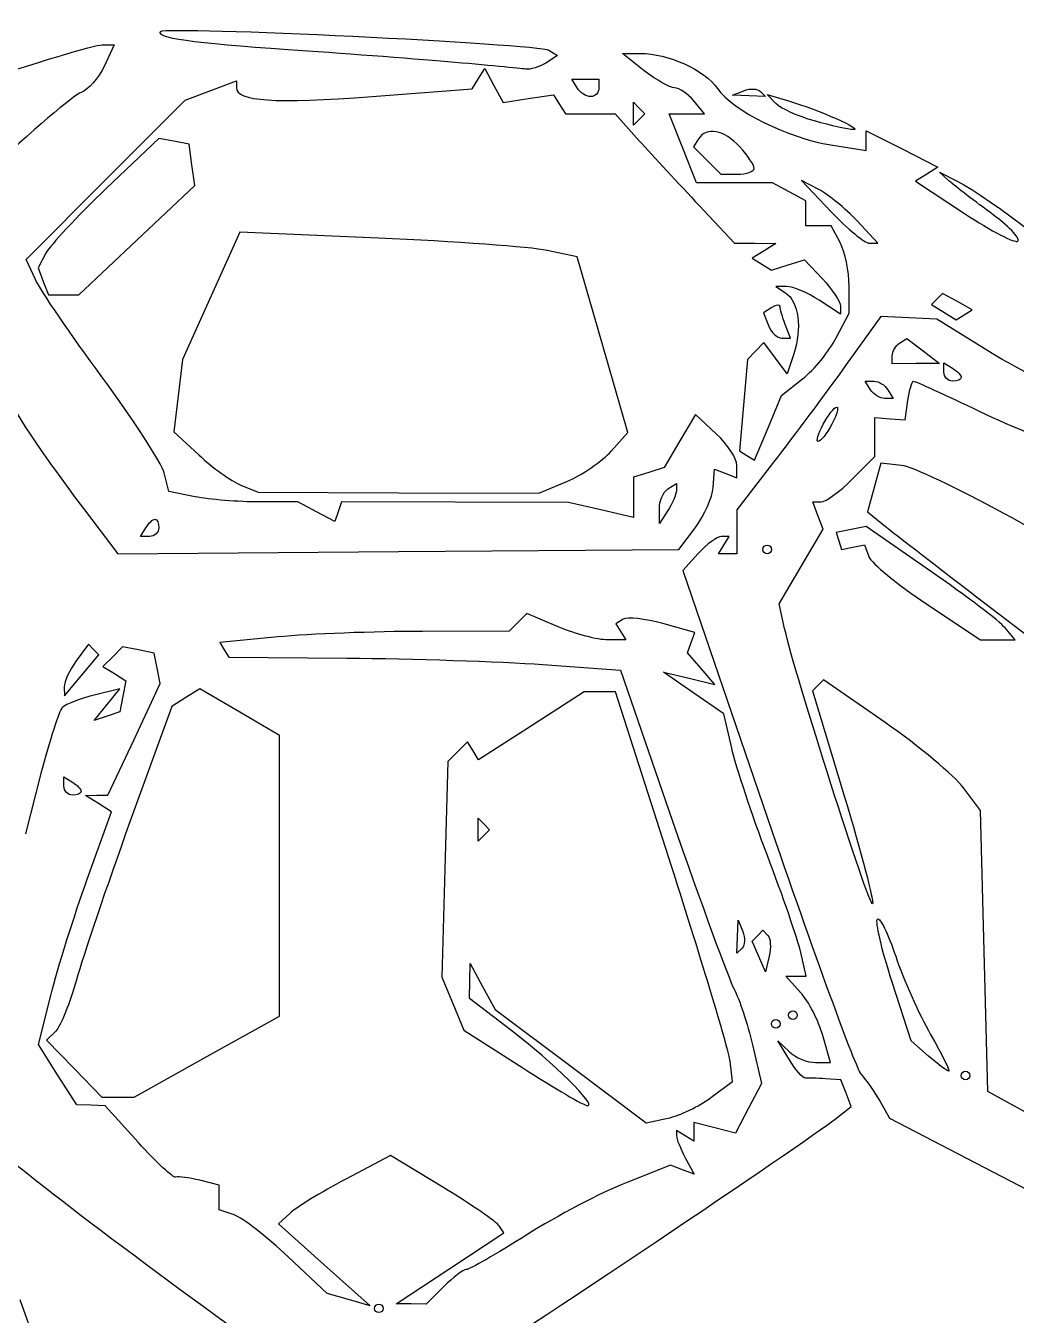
# Model space of a CAD drawing. Extents: x 150 to 6088, y 37 to 2750.
# Drawn here: x 5328.1 to 5461.9, y 2448.6 to 2622.8 of the extents above; entities that cross this region are included whole.
import ezdxf

# ---------------------------------------------------------------- set-up
doc = ezdxf.new("R2010")
doc.units = 0
doc.layers.add('00_Layout', color=7, linetype='CONTINUOUS')

msp = doc.modelspace()

# ---------------------------------------------------------------- linework, layer by layer
at = {"layer": '00_Layout', "color": 7}
for p, q in [((5338.398982, 2620.26615), (5340.01199, 2620.26615)), ((5340.01199, 2620.26615), (5338.664719, 2617.350546)), ((5398.740186, 2619.540091), (5399.922738, 2618.8092)), ((5411.647309, 2616.769528), (5408.683814, 2619.100614)), ((5408.683814, 2619.100614), (5411.096201, 2619.100614)), ((5385.104612, 2617.969275), (5385.104612, 2617.969312)), ((5399.922738, 2618.8092), (5398.341368, 2617.807195)), ((5388.385182, 2614.311112), (5389.242094, 2615.697627)), ((5389.242094, 2615.697627), (5390.099013, 2617.084136)), ((5390.099013, 2617.084136), (5391.327683, 2614.788337)), ((5402.587713, 2614.438449), (5401.867369, 2615.603992)), ((5401.867369, 2615.603992), (5403.684453, 2615.603992)), ((5403.684453, 2615.603992), (5405.501553, 2615.603992)), ((5405.501553, 2615.603992), (5405.501553, 2614.438449)), ((5349.600195, 2612.778336), (5353.074543, 2614.089758)), ((5353.074543, 2614.089758), (5356.548899, 2615.40118)), ((5356.548899, 2615.40118), (5356.548899, 2614.472825)), ((5374.892457, 2613.293527), (5388.385182, 2614.311112)), ((5391.327683, 2614.788337), (5392.55636, 2612.492532)), ((5402.587706, 2614.438449), (5402.587713, 2614.438449)), ((5423.567452, 2613.456923), (5425.097206, 2614.069115)), ((5427.331165, 2613.977118), (5428.035354, 2613.272929)), ((5338.875468, 2602.008829), (5349.600195, 2612.778336)), ((5392.55636, 2612.492532), (5395.977103, 2612.994551)), ((5395.977103, 2612.994551), (5399.397846, 2613.496646)), ((5399.397846, 2613.496646), (5400.187427, 2612.219068)), ((5400.187427, 2612.219068), (5400.977002, 2610.941498)), ((5410.163725, 2610.941827), (5410.163725, 2612.495882)), ((5410.163725, 2612.495882), (5410.940756, 2611.718859)), ((5419.773478, 2610.941827), (5418.322504, 2612.690138)), ((5425.80141, 2613.364926), (5423.567452, 2613.456923)), ((5428.035354, 2613.272929), (5425.80141, 2613.364926)), ((5429.395138, 2612.329614), (5428.229602, 2613.534911)), ((5428.229602, 2613.534911), (5431.143449, 2612.677049)), ((5400.977002, 2610.941498), (5404.331574, 2610.941498)), ((5404.331574, 2610.941498), (5407.686169, 2610.941498)), ((5407.686169, 2610.941498), (5410.964653, 2607.305273)), ((5410.163725, 2609.38778), (5410.163725, 2610.941827)), ((5410.940756, 2611.718859), (5411.717773, 2610.941827)), ((5411.717773, 2610.941827), (5410.940756, 2610.164804)), ((5416.844762, 2606.27967), (5415.013407, 2610.941827)), ((5415.013407, 2610.941827), (5417.393446, 2610.941827)), ((5417.393446, 2610.941827), (5419.773478, 2610.941827)), ((5410.940756, 2610.164804), (5410.163725, 2609.38778)), ((5434.640071, 2609.972649), (5434.640071, 2609.972649)), ((5441.633314, 2607.319932), (5441.633314, 2608.658123)), ((5441.633314, 2608.658123), (5446.471785, 2606.189722)), ((5346.064149, 2607.615138), (5338.958153, 2600.837168)), ((5348.101278, 2607.226881), (5346.064149, 2607.615138)), ((5350.138423, 2606.838623), (5348.101278, 2607.226881)), ((5350.534608, 2604.046841), (5350.138423, 2606.838623)), ((5418.963358, 2607.539177), (5418.301053, 2606.467598)), ((5441.633314, 2605.981741), (5441.633314, 2607.319932)), ((5418.67611, 2601.617505), (5416.844762, 2606.27967)), ((5418.301053, 2606.467598), (5420.143328, 2604.625323)), ((5436.864186, 2606.744352), (5441.633314, 2605.981741)), ((5446.471785, 2606.189722), (5451.31027, 2603.721321)), ((5350.930794, 2601.255051), (5350.534608, 2604.046841)), ((5420.143328, 2604.625323), (5421.985604, 2602.783048)), ((5426.481261, 2603.565427), (5426.481291, 2603.565427)), ((5451.31027, 2603.721321), (5449.804053, 2602.790438)), ((5328.150733, 2591.239322), (5338.875468, 2602.008829)), ((5423.820863, 2601.617505), (5418.67611, 2601.617505)), ((5421.985604, 2602.783048), (5424.233429, 2602.783048)), ((5428.965616, 2601.617505), (5423.820863, 2601.617505)), ((5431.220076, 2600.410959), (5428.965616, 2601.617505)), ((5435.222838, 2600.705186), (5432.89176, 2601.909898)), ((5432.89176, 2601.909898), (5436.908412, 2597.684316)), ((5449.804053, 2602.790438), (5448.297859, 2601.859562)), ((5448.297859, 2601.859562), (5454.890228, 2597.482461)), ((5452.705933, 2601.987258), (5451.540412, 2603.068388)), ((5451.540412, 2603.068388), (5453.897258, 2601.861319)), ((5343.086361, 2593.860266), (5350.930794, 2601.255051)), ((5433.474528, 2599.204414), (5431.220076, 2600.410959)), ((5419.043328, 2598.563718), (5423.843511, 2593.458396)), ((5433.474528, 2597.497105), (5433.474528, 2599.204414)), ((5433.474528, 2595.789662), (5433.474528, 2597.497105)), ((5443.205193, 2593.458725), (5440.379551, 2596.479603)), ((5357.009176, 2594.95572), (5353.12942, 2586.339827)), ((5375.719047, 2594.143034), (5357.009176, 2594.95572)), ((5435.181836, 2595.789662), (5433.474528, 2595.789662)), ((5436.8891, 2595.789662), (5435.181836, 2595.789662)), ((5438.09566, 2593.53521), (5436.8891, 2595.789662)), ((5335.241935, 2586.465467), (5343.086361, 2593.860266)), ((5423.843511, 2593.458396), (5426.619339, 2593.440446)), ((5426.619339, 2593.440446), (5429.395168, 2593.422495)), ((5429.395168, 2593.422495), (5427.813813, 2592.42049)), ((5442.065125, 2593.458725), (5443.205193, 2593.458725)), ((5329.384892, 2588.560853), (5328.150733, 2591.239322)), ((5330.800989, 2592.095074), (5329.749829, 2590.130959)), ((5402.587713, 2591.625755), (5398.508324, 2592.478052)), ((5406.009915, 2579.76143), (5402.587713, 2591.625755)), ((5427.813813, 2592.42049), (5426.232443, 2591.418492)), ((5426.232443, 2591.418492), (5427.532855, 2590.614797)), ((5431.062394, 2590.518581), (5433.291521, 2591.226061)), ((5433.291521, 2591.226061), (5435.714125, 2588.625708)), ((5329.749829, 2590.130959), (5330.45312, 2588.298213)), ((5427.532855, 2590.614797), (5428.83326, 2589.811101)), ((5428.83326, 2589.811101), (5431.062394, 2590.518581)), ((5330.45312, 2588.298213), (5331.156412, 2586.465467)), ((5430.893067, 2587.613179), (5429.395138, 2587.595228)), ((5439.302198, 2584.018502), (5439.302198, 2587.649626)), ((5331.156412, 2586.465467), (5333.199173, 2586.465467)), ((5333.199173, 2586.465467), (5335.241935, 2586.465467)), ((5353.12942, 2586.339827), (5349.249656, 2577.723934)), ((5429.395138, 2587.595228), (5430.731945, 2586.738922)), ((5451.195386, 2585.926177), (5450.442371, 2585.173199)), ((5451.948341, 2586.679162), (5451.195386, 2585.926177)), ((5453.933757, 2585.568069), (5451.948341, 2586.679162)), ((5428.86326, 2584.748599), (5427.74863, 2584.059743)), ((5438.136722, 2583.865727), (5435.263871, 2585.748084)), ((5438.136722, 2584.94554), (5438.136722, 2583.865727)), ((5450.442371, 2585.173199), (5452.101295, 2584.147933)), ((5452.101295, 2584.147933), (5453.76016, 2583.122674)), ((5455.919174, 2584.457006), (5453.933757, 2585.568069)), ((5454.839667, 2583.78984), (5455.919174, 2584.457006)), ((5427.74863, 2584.059743), (5428.405175, 2582.348762)), ((5431.392828, 2580.637774), (5430.685378, 2582.481417)), ((5437.577178, 2580.68268), (5439.302198, 2584.018502)), ((5443.608634, 2583.551785), (5438.832916, 2576.914906)), ((5447.37382, 2583.370034), (5443.608634, 2583.551785)), ((5451.138991, 2583.188284), (5447.37382, 2583.370034)), ((5457.925832, 2578.999231), (5451.138991, 2583.188284)), ((5453.76016, 2583.122674), (5454.839667, 2583.78984)), ((5430.227293, 2580.637774), (5431.392828, 2580.637774)), ((5409.432116, 2567.897106), (5406.009915, 2579.76143)), ((5427.80376, 2580.054909), (5426.69646, 2578.889373)), ((5429.369528, 2577.93478), (5427.80376, 2580.054909)), ((5446.123766, 2579.948887), (5447.117597, 2580.563099)), ((5447.117597, 2580.563099), (5449.329004, 2578.889193)), ((5349.249656, 2577.723934), (5348.676956, 2572.847192)), ((5425.589174, 2577.72383), (5425.037416, 2571.569861)), ((5426.69646, 2578.889373), (5425.589174, 2577.72383)), ((5430.935304, 2575.814644), (5429.369528, 2577.93478)), ((5431.845514, 2578.517548), (5430.935304, 2575.814644)), ((5445.129929, 2577.140493), (5445.129929, 2578.237914)), ((5448.335167, 2577.177891), (5445.129929, 2577.140493)), ((5451.540412, 2577.215288), (5448.335167, 2577.177891)), ((5449.329004, 2578.889193), (5451.540412, 2577.215288)), ((5452.123135, 2576.044412), (5452.123135, 2577.278736)), ((5452.123135, 2577.278736), (5453.288731, 2576.558391)), ((5452.123135, 2576.044412), (5452.123135, 2576.044412)), ((5430.178377, 2572.883856), (5433.015268, 2575.115354)), ((5442.216082, 2573.644545), (5441.495738, 2574.81008)), ((5441.495738, 2574.81008), (5442.661273, 2574.81008)), ((5348.676956, 2572.847192), (5348.104255, 2567.970449)), ((5428.354247, 2568.518086), (5430.178377, 2572.883856)), ((5442.216082, 2573.644545), (5442.216082, 2573.644545)), ((5445.267498, 2572.479002), (5444.101962, 2572.479002)), ((5444.547153, 2573.644545), (5445.267498, 2572.479002)), ((5446.877223, 2569.5652), (5447.250222, 2572.18767)), ((5418.561592, 2570.329568), (5416.441531, 2566.740598)), ((5421.35588, 2567.704466), (5418.561592, 2570.329568)), ((5425.037416, 2571.569861), (5424.485658, 2565.415892)), ((5426.53011, 2564.152316), (5428.354247, 2568.518086)), ((5435.805606, 2568.98238), (5435.805614, 2568.98238)), ((5442.798962, 2567.2635), (5442.798962, 2569.88891)), ((5442.798962, 2569.88891), (5444.838104, 2569.727055)), ((5444.838104, 2569.727055), (5446.877223, 2569.5652)), ((5348.104255, 2567.970449), (5351.452425, 2564.846984)), ((5407.175451, 2565.365032), (5409.432116, 2567.897106)), ((5416.441531, 2566.740598), (5414.321484, 2563.151635)), ((5442.798962, 2564.638083), (5442.798962, 2567.2635)), ((5424.485658, 2565.415892), (5425.50788, 2564.784104)), ((5429.103649, 2563.852346), (5424.1501, 2557.426664)), ((5424.150168, 2561.739689), (5424.150168, 2563.409526)), ((5425.50788, 2564.784104), (5426.53011, 2564.152316)), ((5439.726178, 2561.565299), (5442.798962, 2564.638083)), ((5443.610893, 2563.737439), (5442.701737, 2560.452695)), ((5446.410206, 2563.418068), (5443.610893, 2563.737439)), ((5347.413626, 2559.911311), (5346.778099, 2562.40699)), ((5412.242582, 2562.491799), (5410.163688, 2561.831963)), ((5410.163688, 2561.831963), (5410.163688, 2559.119403)), ((5414.321484, 2563.151635), (5412.242582, 2562.491799)), ((5420.947001, 2560.464423), (5421.130322, 2562.898553)), ((5421.130322, 2562.898553), (5422.640249, 2562.319121)), ((5422.640249, 2562.319121), (5424.150168, 2561.739689)), ((5350.961415, 2559.201737), (5347.413626, 2559.911311)), ((5357.131659, 2560.764662), (5359.462738, 2559.805821)), ((5359.462738, 2559.805821), (5378.440201, 2559.731775)), ((5378.440201, 2559.731775), (5397.417672, 2559.657728)), ((5397.417672, 2559.657728), (5401.168236, 2561.245179)), ((5401.168236, 2561.245179), (5401.168221, 2561.245508)), ((5414.825883, 2560.240825), (5415.991426, 2560.96117)), ((5415.991426, 2560.96117), (5415.973475, 2560.01823)), ((5442.701737, 2560.452695), (5441.792574, 2557.167951)), ((5364.860917, 2558.492163), (5359.685057, 2558.492163)), ((5367.351046, 2557.159484), (5364.860917, 2558.492163)), ((5370.729582, 2558.492163), (5370.285378, 2557.159484)), ((5386.075854, 2558.464489), (5370.729582, 2558.492163)), ((5401.422133, 2558.436815), (5386.075854, 2558.464489)), ((5405.792914, 2557.421825), (5401.422133, 2558.436815)), ((5410.163688, 2559.119403), (5410.163688, 2556.406836)), ((5435.095568, 2556.655819), (5434.390781, 2558.492514)), ((5434.390781, 2558.492514), (5435.522091, 2558.492514)), ((5335.887993, 2557.602633), (5340.539059, 2551.467819)), ((5369.841175, 2555.826805), (5367.351046, 2557.159484)), ((5370.285378, 2557.159484), (5369.841175, 2555.826805)), ((5410.163688, 2556.406836), (5405.792914, 2557.421825)), ((5413.695927, 2555.578668), (5413.677976, 2557.549574)), ((5413.677976, 2557.549574), (5413.678193, 2557.549574)), ((5414.825763, 2557.326979), (5413.695927, 2555.578668)), ((5424.1501, 2557.426664), (5424.1501, 2554.463042)), ((5435.800356, 2554.819123), (5435.095568, 2556.655819)), ((5441.792574, 2557.167951), (5443.752733, 2555.565736)), ((5343.59037, 2553.830357), (5344.3107, 2554.9959)), ((5416.323655, 2552.082031), (5418.543641, 2555.056162)), ((5432.840413, 2549.768364), (5435.800356, 2554.819123)), ((5439.575691, 2554.770597), (5437.553768, 2554.381217)), ((5441.597623, 2555.159976), (5439.575691, 2554.770597)), ((5450.305572, 2549.140174), (5441.597623, 2555.159976)), ((5344.824687, 2553.830357), (5343.59037, 2553.830357)), ((5423.122141, 2553.830506), (5422.068453, 2553.830506)), ((5422.401797, 2552.664963), (5423.122141, 2553.830506)), ((5424.1501, 2554.463042), (5424.1501, 2551.499427)), ((5437.553768, 2554.381217), (5437.921606, 2553.231643)), ((5437.921606, 2553.231643), (5438.289445, 2552.082061)), ((5340.539059, 2551.467819), (5378.431353, 2551.774925)), ((5378.431353, 2551.774925), (5416.323655, 2552.082031)), ((5418.927905, 2551.524543), (5416.841045, 2549.218588)), ((5421.681452, 2551.499427), (5422.401797, 2552.664963)), ((5422.915769, 2551.499427), (5421.681452, 2551.499427)), ((5424.1501, 2551.499427), (5422.915769, 2551.499427)), ((5427.646827, 2552.082046), (5427.646827, 2552.082046)), ((5438.289445, 2552.082061), (5439.828706, 2552.394103)), ((5439.828706, 2552.394103), (5441.367966, 2552.706145)), ((5441.367966, 2552.706145), (5441.984422, 2551.099704)), ((5429.880471, 2544.717605), (5432.840413, 2549.768364)), ((5416.841045, 2549.218588), (5428.239819, 2515.890598)), ((5430.597375, 2541.406578), (5429.880471, 2544.717605)), ((5449.825856, 2544.668592), (5457.050887, 2539.843929)), ((5456.532413, 2545.671764), (5467.352017, 2537.380023)), ((5395.76453, 2543.394006), (5394.57224, 2542.201717)), ((5400.012842, 2541.618949), (5395.76453, 2543.394006)), ((5408.797165, 2542.63349), (5407.794621, 2542.013893)), ((5393.37995, 2541.009427), (5381.666269, 2541.0012)), ((5394.57224, 2542.201717), (5393.37995, 2541.009427)), ((5407.794621, 2542.013893), (5408.465227, 2540.928896)), ((5408.465227, 2540.928896), (5409.135759, 2539.843892)), ((5418.466992, 2540.859958), (5414.133384, 2542.056526)), ((5417.964075, 2539.477758), (5418.466992, 2540.859958)), ((5461.732791, 2539.843929), (5460.373179, 2541.482128)), ((5336.54397, 2539.257406), (5334.890954, 2536.996777)), ((5337.251151, 2538.550226), (5336.54397, 2539.257406)), ((5341.149216, 2538.897077), (5339.825842, 2537.573695)), ((5343.299338, 2538.483015), (5341.149216, 2538.897077)), ((5362.118648, 2540.253009), (5354.284686, 2539.513069)), ((5354.284686, 2539.513069), (5354.902787, 2538.512948)), ((5409.135759, 2539.843892), (5406.698464, 2539.843892)), ((5417.461157, 2538.095558), (5417.964075, 2539.477758)), ((5457.050887, 2539.843929), (5459.391876, 2539.843929)), ((5459.391876, 2539.843929), (5461.732791, 2539.843929)), ((5335.637051, 2535.055414), (5337.958503, 2537.842993)), ((5337.251323, 2538.550173), (5337.251151, 2538.550226)), ((5337.958503, 2537.842993), (5337.251323, 2538.550173)), ((5339.825842, 2537.573695), (5338.502461, 2536.250321)), ((5345.449444, 2538.068954), (5343.299338, 2538.483015)), ((5345.846752, 2536.005706), (5345.449444, 2538.068954)), ((5354.902787, 2538.512948), (5355.520887, 2537.512828)), ((5355.520887, 2537.512828), (5371.478289, 2537.389417)), ((5419.317105, 2535.968466), (5417.461157, 2538.095558)), ((5338.502461, 2536.250321), (5340.064324, 2535.285033)), ((5346.244134, 2533.942459), (5345.846752, 2536.005706)), ((5397.925533, 2536.515265), (5408.415399, 2535.764524)), ((5408.415399, 2535.764524), (5415.468658, 2515.367568)), ((5418.322512, 2532.669152), (5414.243122, 2535.479939)), ((5414.243122, 2535.479939), (5417.708099, 2534.660657)), ((5421.173067, 2533.841374), (5419.317105, 2535.968466)), ((5333.315613, 2532.267835), (5335.637051, 2535.055414)), ((5340.064324, 2535.285033), (5341.626195, 2534.319751)), ((5341.626195, 2534.319751), (5341.220136, 2532.224918)), ((5342.716181, 2526.403381), (5346.244134, 2533.942459)), ((5417.708099, 2534.660657), (5421.173067, 2533.841374)), ((5435.115598, 2533.714605), (5434.372067, 2532.971074)), ((5435.859129, 2534.458211), (5435.115598, 2533.714605)), ((5444.178208, 2528.672141), (5435.859129, 2534.458211)), ((5333.27672, 2533.501987), (5333.315613, 2532.267835)), ((5340.814078, 2533.237484), (5337.317456, 2532.378905)), ((5339.065767, 2531.106301), (5340.814078, 2533.237484)), ((5341.220136, 2532.224918), (5340.814078, 2530.130085)), ((5349.703471, 2532.054148), (5347.807322, 2530.867916)), ((5351.599613, 2533.240386), (5349.703471, 2532.054148)), ((5356.988091, 2530.082523), (5351.599613, 2533.240386)), ((5403.53188, 2532.850633), (5396.395876, 2528.238401)), ((5405.638628, 2532.850633), (5403.53188, 2532.850633)), ((5407.745369, 2532.850633), (5405.638628, 2532.850633)), ((5415.328044, 2509.248439), (5407.745369, 2532.850633)), ((5422.401902, 2529.858372), (5418.322512, 2532.669152)), ((5434.372067, 2532.971074), (5438.646678, 2518.791296)), ((5337.317456, 2528.97511), (5339.065767, 2531.106301)), ((5340.814078, 2530.130085), (5339.065767, 2529.552598)), ((5347.807322, 2530.867916), (5342.164505, 2515.250321)), ((5339.065767, 2529.552598), (5337.317456, 2528.97511)), ((5362.376577, 2526.924667), (5356.988091, 2530.082523)), ((5423.44829, 2525.235414), (5422.401902, 2529.858372)), ((5362.376577, 2507.962208), (5362.376577, 2526.924667)), ((5396.395876, 2528.238401), (5389.25985, 2523.626176)), ((5339.18822, 2518.864302), (5342.716181, 2526.403381)), ((5387.755354, 2526.060501), (5386.429983, 2524.735773)), ((5388.507598, 2524.843342), (5387.755354, 2526.060501)), ((5385.104612, 2523.411045), (5384.692046, 2508.85063)), ((5386.429983, 2524.735773), (5385.104612, 2523.411045)), ((5389.25985, 2523.626176), (5388.507598, 2524.843342)), ((5330.139627, 2521.778186), (5328.030224, 2513.619407)), ((5333.238066, 2520.098477), (5333.238066, 2521.332801)), ((5333.238066, 2521.332801), (5334.403609, 2520.612456)), ((5333.238066, 2520.098469), (5333.238066, 2520.098477)), ((5457.043632, 2516.795041), (5454.769809, 2519.840571)), ((5336.151898, 2518.828401), (5337.670059, 2518.846352)), ((5337.900209, 2517.716688), (5336.151898, 2518.828401)), ((5337.670059, 2518.846352), (5339.18822, 2518.864302)), ((5336.398906, 2507.536067), (5339.64852, 2516.604966)), ((5339.64852, 2516.604966), (5337.900209, 2517.716688)), ((5457.542511, 2497.799949), (5457.043632, 2516.795041)), ((5389.183971, 2514.201988), (5389.183971, 2515.756035)), ((5389.183971, 2515.756035), (5389.961003, 2514.979019)), ((5389.961003, 2514.979019), (5390.738019, 2514.201988)), ((5389.183971, 2512.64794), (5389.183971, 2514.201988)), ((5389.961003, 2513.424957), (5389.183971, 2512.64794)), ((5390.738019, 2514.201988), (5389.961003, 2513.424957)), ((5362.376577, 2488.999755), (5362.376577, 2507.962208)), ((5384.692046, 2508.85063), (5384.27948, 2494.290216)), ((5424.242225, 2499.72989), (5424.334222, 2501.963849)), ((5424.334222, 2501.963849), (5424.946414, 2500.434072)), ((5426.92008, 2499.87731), (5427.646857, 2500.604087)), ((5427.646857, 2500.604087), (5428.332646, 2499.918297)), ((5424.150227, 2497.495932), (5424.242225, 2499.729875)), ((5424.242225, 2499.729875), (5424.242225, 2499.72989)), ((5426.193303, 2499.150533), (5426.92008, 2499.87731)), ((5427.100447, 2497.060569), (5426.193303, 2499.150533)), ((5424.854416, 2498.200121), (5424.150227, 2497.495932)), ((5428.00759, 2494.97065), (5427.100447, 2497.060569)), ((5428.51305, 2497.101571), (5428.00759, 2494.97065)), ((5433.518955, 2494.3878), (5432.782231, 2497.59303)), ((5458.042137, 2478.804856), (5457.542511, 2497.799949)), ((5388.064861, 2493.753155), (5388.111233, 2496.136111)), ((5388.111233, 2496.136111), (5389.805602, 2493.015787)), ((5384.27948, 2494.290216), (5385.763041, 2490.70859)), ((5388.018488, 2491.370183), (5388.064861, 2493.753155)), ((5432.746434, 2492.217349), (5430.78217, 2494.3878)), ((5430.78217, 2494.3878), (5432.150562, 2494.3878)), ((5432.150562, 2494.3878), (5433.518955, 2494.3878)), ((5447.691823, 2485.646253), (5445.125523, 2493.588106)), ((5329.78935, 2485.152886), (5331.469329, 2491.810027)), ((5389.805602, 2493.015787), (5391.499979, 2489.89547)), ((5385.763041, 2490.70859), (5387.246595, 2487.126957)), ((5393.554805, 2487.146882), (5388.018488, 2491.370183)), ((5352.562538, 2483.535002), (5362.376577, 2488.999755)), ((5391.499979, 2489.89547), (5401.705731, 2482.229062)), ((5431.143449, 2489.142904), (5431.143449, 2489.142904)), ((5332.130923, 2486.98674), (5330.904235, 2485.760052)), ((5387.246595, 2487.126957), (5395.220483, 2482.015824)), ((5428.81237, 2487.977361), (5428.81237, 2487.977361)), ((5332.387856, 2481.078104), (5329.78935, 2485.152886)), ((5330.904235, 2485.760052), (5334.630879, 2481.91515)), ((5426.247574, 2485.110201), (5427.453588, 2479.91194)), ((5431.238445, 2483.101172), (5429.703762, 2485.646282)), ((5429.703762, 2485.646282), (5431.239492, 2484.189355)), ((5436.808442, 2482.732428), (5435.759563, 2486.389649)), ((5450.036627, 2483.606558), (5447.691823, 2485.646253)), ((5342.748492, 2478.070241), (5352.562538, 2483.535002)), ((5450.036627, 2483.606558), (5450.036627, 2483.606558)), ((5334.630879, 2481.91515), (5338.357502, 2478.070241)), ((5401.705731, 2482.229062), (5411.911468, 2474.562662)), ((5423.567407, 2480.154281), (5423.23906, 2482.900259)), ((5434.791828, 2482.732428), (5436.808442, 2482.732428)), ((5334.986355, 2477.003314), (5332.387856, 2481.078104)), ((5420.653553, 2477.999313), (5423.567407, 2480.154281)), ((5427.453588, 2479.91194), (5425.717566, 2476.554847)), ((5438.209864, 2480.40132), (5436.133587, 2480.539315)), ((5438.902235, 2478.597018), (5438.209864, 2480.40132)), ((5454.454251, 2480.984088), (5454.454251, 2480.984088)), ((5338.357502, 2478.070241), (5340.553001, 2478.070241)), ((5340.553001, 2478.070241), (5342.748492, 2478.070241)), ((5420.653022, 2477.999298), (5420.653553, 2477.999313)), ((5439.594607, 2476.792701), (5438.902235, 2478.597018)), ((5469.359872, 2472.576235), (5458.042137, 2478.804856)), ((5336.890425, 2476.95395), (5334.986355, 2477.003314)), ((5338.794503, 2476.904586), (5336.890425, 2476.95395)), ((5343.269719, 2471.951037), (5338.794503, 2476.904586)), ((5425.717566, 2476.554847), (5423.981536, 2473.197739)), ((5437.408726, 2475.082355), (5439.594607, 2476.792701)), ((5443.490967, 2477.466276), (5444.765942, 2475.212311)), ((5411.911468, 2474.562662), (5414.825322, 2475.2035)), ((5421.152013, 2473.907912), (5418.322489, 2474.618084)), ((5418.322489, 2474.618084), (5418.322489, 2473.361561)), ((5444.765942, 2475.212311), (5467.384553, 2463.435144)), ((5417.156954, 2472.825368), (5415.991411, 2473.545713)), ((5415.991411, 2473.545713), (5415.991411, 2472.817515)), ((5418.322489, 2472.105023), (5417.156954, 2472.825368)), ((5418.322489, 2473.361561), (5418.322489, 2472.105023)), ((5423.981536, 2473.197739), (5421.152013, 2473.907912)), ((5377.353454, 2470.18654), (5371.321924, 2466.978378)), ((5384.407625, 2465.901361), (5377.353454, 2470.18654)), ((5417.183925, 2469.861103), (5418.376431, 2467.632881)), ((5415.190206, 2468.855619), (5409.175976, 2466.485027)), ((5416.783311, 2468.24425), (5415.190206, 2468.855619)), ((5418.376431, 2467.632881), (5416.783311, 2468.24425)), ((5354.217768, 2466.162035), (5351.595305, 2466.820225)), ((5354.217768, 2464.503507), (5354.217768, 2466.162035)), ((5354.217768, 2462.844972), (5354.217768, 2464.503507)), ((5356.257462, 2462.134799), (5354.217768, 2462.844972)), ((5363.748463, 2462.343386), (5362.206532, 2460.916556)), ((5362.206532, 2460.916556), (5368.41062, 2455.394809)), ((5392.645933, 2459.700205), (5392.053861, 2460.658186)), ((5385.378651, 2454.909252), (5392.645933, 2459.700205)), ((5368.787023, 2451.510446), (5363.54209, 2456.467532)), ((5368.41062, 2455.394809), (5374.614723, 2449.873062)), ((5378.111353, 2450.118313), (5385.378651, 2454.909252)), ((5384.521821, 2452.428449), (5382.190743, 2450.097371)), ((5335.596452, 2427.5144), (5327.348271, 2450.679862)), ((5371.700877, 2450.691762), (5368.787023, 2451.510446)), ((5374.614723, 2449.873062), (5371.700877, 2450.691762)), ((5380.151048, 2450.107842), (5378.111353, 2450.118313)), ((5382.190743, 2450.097371), (5380.151048, 2450.107842)), ((5375.197514, 2449.514506), (5375.197514, 2449.514506))]:
    msp.add_line(p, q, dxfattribs=at)
for points in [[(5346.311509, 2622.072718), (5347.075885, 2622.837094), (5397.333716, 2620.409336), (5398.740186, 2619.540091)], [(5363.542112, 2619.594265), (5350.611587, 2620.460211), (5345.442518, 2621.203727), (5346.311509, 2622.072718)], [(5320.390727, 2614.890379), (5329.408116, 2617.847053), (5337.511824, 2620.26615), (5338.398982, 2620.26615)], [(5385.104612, 2617.969312), (5379.976231, 2618.412244), (5370.273112, 2619.143494), (5363.542112, 2619.594265)], [(5411.096201, 2619.100614), (5414.876152, 2619.100614), (5419.774196, 2616.879678), (5421.533419, 2614.368038)], [(5338.664719, 2617.350546), (5337.923732, 2615.746962), (5336.530716, 2614.166669), (5335.569145, 2613.838778)], [(5395.59447, 2616.984554), (5394.953407, 2617.083208), (5390.232985, 2617.52629), (5385.104612, 2617.969275)], [(5398.341368, 2617.807195), (5397.471621, 2617.25611), (5396.235517, 2616.885908), (5395.59447, 2616.984554)], [(5415.741164, 2614.438449), (5415.119473, 2614.438449), (5413.27722, 2615.48744), (5411.647309, 2616.769528)], [(5335.569145, 2613.838778), (5334.607574, 2613.510879), (5328.84638, 2608.593015), (5322.766503, 2602.910161)], [(5356.548899, 2614.472825), (5356.548899, 2612.623639), (5361.65618, 2612.295291), (5374.892457, 2613.293527)], [(5404.404805, 2613.272914), (5403.801589, 2613.272914), (5402.983899, 2613.797372), (5402.587706, 2614.438449)], [(5405.501553, 2614.438449), (5405.501553, 2613.797387), (5405.008059, 2613.272914), (5404.404805, 2613.272914)], [(5418.322504, 2612.690138), (5417.524471, 2613.65171), (5416.362869, 2614.438449), (5415.741164, 2614.438449)], [(5421.533419, 2614.368038), (5423.670953, 2611.316278), (5430.969223, 2607.686993), (5436.864186, 2606.744352)], [(5425.097206, 2614.069115), (5425.938576, 2614.405839), (5426.943857, 2614.364403), (5427.331165, 2613.977118)], [(5434.640071, 2609.972649), (5432.396404, 2610.606083), (5430.036185, 2611.666697), (5429.395138, 2612.329614)], [(5431.143449, 2612.677049), (5435.244611, 2611.469629), (5441.283322, 2608.798901), (5439.885003, 2608.810943)], [(5424.552329, 2606.479281), (5422.464863, 2608.785917), (5420.020381, 2609.249485), (5418.963358, 2607.539177)], [(5439.885003, 2608.810943), (5439.243941, 2608.816426), (5436.883737, 2609.339216), (5434.640071, 2609.972649)], [(5410.964653, 2607.305273), (5412.767826, 2605.305346), (5416.403228, 2601.371648), (5419.043328, 2598.563718)], [(5426.481291, 2603.565427), (5426.481291, 2603.995719), (5425.613265, 2605.306969), (5424.552329, 2606.479281)], [(5424.233429, 2602.783048), (5425.469735, 2602.783048), (5426.481261, 2603.135105), (5426.481261, 2603.565427)], [(5458.318802, 2597.647494), (5455.872801, 2599.439747), (5453.346995, 2601.392643), (5452.705933, 2601.987258)], [(5453.897258, 2601.861319), (5458.352459, 2599.579598), (5470.77184, 2589.965933), (5470.77184, 2588.798976)], [(5338.958153, 2600.837168), (5335.049855, 2597.109282), (5331.379134, 2593.175345), (5330.800989, 2592.095074)], [(5440.379551, 2596.479603), (5438.825459, 2598.141077), (5436.504934, 2600.04259), (5435.222838, 2600.705186)], [(5436.908412, 2597.684316), (5439.117561, 2595.360238), (5441.438086, 2593.458725), (5442.065125, 2593.458725)], [(5454.890228, 2597.482461), (5458.516034, 2595.075054), (5461.771385, 2593.394148), (5462.124414, 2593.74711)], [(5462.124414, 2593.74711), (5462.477443, 2594.100065), (5460.764802, 2595.855242), (5458.318802, 2597.647494)], [(5398.508324, 2592.478052), (5396.264657, 2592.946788), (5386.009489, 2593.696055), (5375.719047, 2594.143034)], [(5439.302198, 2587.649626), (5439.302198, 2589.646748), (5438.759266, 2592.295254), (5438.09566, 2593.53521)], [(5338.3808, 2575.392534), (5334.111829, 2581.161955), (5330.063666, 2587.087704), (5329.384892, 2588.560853)], [(5435.263871, 2585.748084), (5433.68378, 2586.783964), (5431.716927, 2587.622992), (5430.893067, 2587.613179)], [(5435.714125, 2588.625708), (5437.046557, 2587.195512), (5438.136722, 2585.53943), (5438.136722, 2584.94554)], [(5430.731945, 2586.738922), (5432.482081, 2585.617845), (5432.98535, 2581.902322), (5431.845514, 2578.517548)], [(5429.977898, 2584.881285), (5429.977898, 2585.187194), (5429.476327, 2585.127508), (5428.86326, 2584.748599)], [(5430.685378, 2582.481417), (5430.296298, 2583.49542), (5429.977898, 2584.575361), (5429.977898, 2584.881285)], [(5428.405175, 2582.348762), (5428.766282, 2581.407722), (5429.586245, 2580.637774), (5430.227293, 2580.637774)], [(5433.015268, 2575.115354), (5434.575553, 2576.342677), (5436.628419, 2578.847974), (5437.577178, 2580.68268)], [(5445.129929, 2578.237914), (5445.129929, 2578.84113), (5445.577124, 2579.611071), (5446.123766, 2579.948887)], [(5466.118583, 2574.810178), (5465.345284, 2574.810178), (5461.65852, 2576.69525), (5457.925832, 2578.999231)], [(5438.832916, 2576.914906), (5436.206265, 2573.264619), (5431.828101, 2567.38647), (5429.103649, 2563.852346)], [(5453.288731, 2574.81008), (5452.647743, 2574.81008), (5452.123135, 2575.365503), (5452.123135, 2576.044412)], [(5453.288731, 2576.558391), (5453.929718, 2576.162206), (5454.454251, 2575.60676), (5454.454251, 2575.324067)], [(5325.079287, 2574.272444), (5325.079287, 2572.808187), (5329.329066, 2566.253933), (5335.887993, 2557.602633)], [(5346.778099, 2562.40699), (5346.428585, 2563.779609), (5342.649763, 2569.623106), (5338.3808, 2575.392534)], [(5442.661273, 2574.81008), (5443.302336, 2574.81008), (5444.150968, 2574.285622), (5444.547153, 2573.644545)], [(5447.250222, 2572.18767), (5447.455383, 2573.630027), (5447.806243, 2574.810133), (5448.029953, 2574.810133)], [(5448.029953, 2574.810133), (5448.253663, 2574.810133), (5452.267189, 2572.97441), (5456.948943, 2570.730743)], [(5454.454251, 2575.324067), (5454.454251, 2575.041345), (5453.929943, 2574.81008), (5453.288731, 2574.81008)], [(5444.101962, 2572.479002), (5443.4609, 2572.479002), (5442.612275, 2573.00346), (5442.216082, 2573.644545)], [(5435.805614, 2568.98238), (5436.491777, 2570.264475), (5437.315413, 2571.313459), (5437.635937, 2571.313459)], [(5437.635937, 2571.313459), (5437.956431, 2571.313459), (5437.657627, 2570.264475), (5436.971164, 2568.98238)], [(5456.948943, 2570.730743), (5461.630696, 2568.487076), (5466.3126, 2566.651353), (5467.353139, 2566.651353)], [(5435.140834, 2566.651301), (5434.82034, 2566.651301), (5435.119144, 2567.700285), (5435.805606, 2568.98238)], [(5436.971164, 2568.98238), (5436.285001, 2567.700285), (5435.461358, 2566.651301), (5435.140834, 2566.651301)], [(5424.150168, 2563.409526), (5424.150168, 2564.327941), (5422.89274, 2566.260665), (5421.35588, 2567.704466)], [(5401.168221, 2561.245508), (5403.231035, 2562.118605), (5405.93429, 2563.972391), (5407.175451, 2565.365032)], [(5351.452425, 2564.846984), (5353.293907, 2563.129077), (5355.849564, 2561.29203), (5357.131659, 2560.764662)], [(5476.308344, 2547.245505), (5470.212004, 2551.845247), (5449.460859, 2563.070034), (5446.410206, 2563.418068)], [(5435.522091, 2558.492514), (5436.144305, 2558.492514), (5438.036146, 2559.875268), (5439.726178, 2561.565299)], [(5413.678193, 2557.549574), (5413.66847, 2558.633576), (5414.18485, 2559.844639), (5414.825883, 2560.240825)], [(5415.973475, 2560.01823), (5415.963752, 2559.499605), (5415.447222, 2558.28855), (5414.825763, 2557.326979)], [(5418.543641, 2555.056162), (5419.764645, 2556.691937), (5420.846156, 2559.125648), (5420.947001, 2560.464423)], [(5359.685057, 2558.492163), (5356.838323, 2558.492163), (5352.912696, 2558.81146), (5350.961415, 2559.201737)], [(5344.3107, 2554.9959), (5344.706885, 2555.636962), (5345.262338, 2556.161435), (5345.545031, 2556.161435)], [(5346.059018, 2554.9959), (5346.059018, 2554.354837), (5345.503595, 2553.830357), (5344.824687, 2553.830357)], [(5345.545031, 2556.161435), (5345.827754, 2556.161435), (5346.059018, 2555.636977), (5346.059018, 2554.9959)], [(5443.752733, 2555.565736), (5444.830819, 2554.684516), (5450.58169, 2550.232231), (5456.532413, 2545.671764)], [(5422.068453, 2553.830506), (5421.488947, 2553.830506), (5420.075684, 2552.792824), (5418.927905, 2551.524543)], [(5427.646827, 2552.082046), (5427.646827, 2552.40254), (5427.909056, 2552.664843), (5428.229625, 2552.664843)], [(5428.229625, 2551.499248), (5427.909131, 2551.499248), (5427.646827, 2551.761477), (5427.646827, 2552.082046)], [(5428.229625, 2552.664843), (5428.550119, 2552.664843), (5428.812422, 2552.402614), (5428.812422, 2552.082046)], [(5428.812422, 2552.082046), (5428.812422, 2551.761552), (5428.550193, 2551.499248), (5428.229625, 2551.499248)], [(5441.984422, 2551.099704), (5442.323464, 2550.216165), (5445.852113, 2547.322162), (5449.825856, 2544.668592)], [(5460.373179, 2541.482128), (5459.625235, 2542.38316), (5455.09494, 2545.829289), (5450.305572, 2549.140174)], [(5414.133384, 2542.056526), (5411.749837, 2542.714642), (5409.348571, 2542.974275), (5408.797165, 2542.63349)], [(5381.666269, 2541.0012), (5375.223752, 2540.996652), (5366.427313, 2540.659988), (5362.118648, 2540.253009)], [(5406.698464, 2539.843892), (5405.35794, 2539.843892), (5402.349411, 2540.642666), (5400.012842, 2541.618949)], [(5442.477907, 2504.168151), (5442.020315, 2503.710559), (5431.872208, 2535.518855), (5430.597375, 2541.406578)], [(5371.478289, 2537.389417), (5380.254847, 2537.321354), (5392.156113, 2536.92816), (5397.925533, 2536.515265)], [(5334.890954, 2536.996777), (5333.981799, 2535.753432), (5333.255389, 2534.180776), (5333.27672, 2533.501987)], [(5337.317456, 2532.378905), (5335.394313, 2531.906653), (5333.467176, 2531.164072), (5333.03494, 2530.728649)], [(5333.03494, 2530.728649), (5332.602703, 2530.293196), (5331.299807, 2526.265512), (5330.139627, 2521.778186)], [(5454.769809, 2519.840571), (5453.520518, 2521.515583), (5448.753694, 2525.489805), (5444.178208, 2528.672141)], [(5428.270096, 2510.705358), (5426.193617, 2516.154263), (5424.023803, 2522.692787), (5423.44829, 2525.235414)], [(5334.403609, 2518.864145), (5333.762547, 2518.864145), (5333.238066, 2519.419568), (5333.238066, 2520.098469)], [(5334.403609, 2520.612456), (5335.044672, 2520.216271), (5335.569145, 2519.660818), (5335.569145, 2519.378132)], [(5335.569145, 2519.378132), (5335.569145, 2519.09541), (5335.044687, 2518.864145), (5334.403609, 2518.864145)], [(5438.646678, 2518.791296), (5440.997712, 2510.992419), (5442.721767, 2504.412003), (5442.477907, 2504.168151)], [(5342.164505, 2515.250321), (5339.060965, 2506.660651), (5335.809788, 2497.063396), (5334.939653, 2493.92308)], [(5415.468658, 2515.367568), (5419.347943, 2504.149243), (5423.088828, 2493.921629), (5423.781731, 2492.639534)], [(5428.239819, 2515.890598), (5434.509143, 2497.560203), (5440.218497, 2481.923086), (5440.927278, 2481.141425)], [(5423.23906, 2482.900259), (5423.058491, 2484.41056), (5419.498526, 2496.26724), (5415.328044, 2509.248439)], [(5432.782231, 2497.59303), (5432.376995, 2499.355911), (5430.346567, 2505.256461), (5428.270096, 2510.705358)], [(5331.469329, 2491.810027), (5332.393316, 2495.471443), (5334.611635, 2502.548157), (5336.398906, 2507.536067)], [(5443.143069, 2502.113774), (5443.464161, 2502.434866), (5444.573002, 2500.172277), (5445.607139, 2497.085775)], [(5445.125523, 2493.588106), (5443.714071, 2497.956119), (5442.821962, 2501.792667), (5443.143069, 2502.113774)], [(5424.946414, 2500.434072), (5425.283063, 2499.592703), (5425.241702, 2498.587429), (5424.854416, 2498.200121)], [(5428.332646, 2499.918297), (5428.709834, 2499.541109), (5428.790986, 2498.273577), (5428.51305, 2497.101571)], [(5445.607139, 2497.085775), (5446.641276, 2493.999273), (5448.76228, 2489.244857), (5450.320479, 2486.520404)], [(5334.939653, 2493.92308), (5334.069525, 2490.782778), (5332.805605, 2487.661422), (5332.130923, 2486.98674)], [(5423.781731, 2492.639534), (5424.474626, 2491.357438), (5425.58426, 2487.969239), (5426.247574, 2485.110201)], [(5435.759563, 2486.389649), (5435.182674, 2488.401124), (5433.826772, 2491.023594), (5432.746434, 2492.217349)], [(5428.81237, 2487.977361), (5428.81237, 2488.297855), (5429.074599, 2488.560159), (5429.395168, 2488.560159)], [(5429.395168, 2488.560159), (5429.715662, 2488.560159), (5429.977965, 2488.29793), (5429.977965, 2487.977361)], [(5431.143449, 2489.142904), (5431.143449, 2489.463398), (5431.405678, 2489.725702), (5431.726247, 2489.725702)], [(5431.726247, 2488.560107), (5431.405753, 2488.560107), (5431.143449, 2488.822336), (5431.143449, 2489.142904)], [(5431.726247, 2489.725702), (5432.04674, 2489.725702), (5432.309044, 2489.463473), (5432.309044, 2489.142904)], [(5432.309044, 2489.142904), (5432.309044, 2488.82241), (5432.046815, 2488.560107), (5431.726247, 2488.560107)], [(5403.968373, 2476.904698), (5405.277611, 2476.904698), (5399.389207, 2482.69619), (5393.554805, 2487.146882)], [(5429.395168, 2487.394563), (5429.074674, 2487.394563), (5428.81237, 2487.656793), (5428.81237, 2487.977361)], [(5429.977965, 2487.977361), (5429.977965, 2487.656867), (5429.715736, 2487.394563), (5429.395168, 2487.394563)], [(5450.320479, 2486.520404), (5451.878707, 2483.795959), (5452.97983, 2481.566863), (5452.767489, 2481.566863)], [(5433.415216, 2480.616727), (5433.062111, 2480.58307), (5432.082515, 2481.701358), (5431.238445, 2483.101172)], [(5431.239492, 2484.189355), (5432.084138, 2483.388046), (5433.682695, 2482.732428), (5434.791828, 2482.732428)], [(5452.767489, 2481.566863), (5452.555073, 2481.566863), (5451.326276, 2482.484724), (5450.036627, 2483.606558)], [(5395.220483, 2482.015824), (5399.606118, 2479.204707), (5403.542673, 2476.904698), (5403.968373, 2476.904698)], [(5454.454251, 2480.984088), (5454.454251, 2481.304581), (5454.71678, 2481.566885), (5455.036899, 2481.566885)], [(5455.036899, 2481.566885), (5455.357767, 2481.566885), (5455.619548, 2481.304656), (5455.619548, 2480.984088)], [(5436.133587, 2480.539315), (5434.991634, 2480.615232), (5433.76838, 2480.650011), (5433.415216, 2480.616727)], [(5440.927278, 2481.141425), (5441.636029, 2480.359779), (5442.789725, 2478.705971), (5443.490967, 2477.466276)], [(5455.036899, 2480.40129), (5454.716032, 2480.40129), (5454.454251, 2480.663519), (5454.454251, 2480.984088)], [(5455.619548, 2480.984088), (5455.619548, 2480.663594), (5455.357019, 2480.40129), (5455.036899, 2480.40129)], [(5414.825322, 2475.2035), (5416.427941, 2475.555931), (5419.050403, 2476.814077), (5420.653022, 2477.999298)], [(5319.542634, 2474.969274), (5321.626038, 2473.01198), (5328.837816, 2467.21223), (5335.568808, 2462.080932)], [(5384.825973, 2439.781028), (5394.517161, 2445.83748), (5433.36105, 2471.915255), (5437.408726, 2475.082355)], [(5415.991411, 2472.817515), (5415.991411, 2472.416991), (5416.52806, 2471.086631), (5417.183925, 2469.861103)], [(5348.3589, 2467.237952), (5348.021203, 2467.105715), (5345.731112, 2469.226584), (5343.269719, 2471.951037)], [(5351.595305, 2466.820225), (5350.152948, 2467.18223), (5348.696567, 2467.370188), (5348.3589, 2467.237952)], [(5371.321924, 2466.978378), (5368.004584, 2465.213889), (5364.596534, 2463.128136), (5363.748463, 2462.343386)], [(5392.053861, 2460.658186), (5391.728207, 2461.185113), (5388.287419, 2463.544501), (5384.407625, 2465.901361)], [(5409.175976, 2466.485027), (5405.868157, 2465.181211), (5399.82896, 2462.009586), (5395.755532, 2459.436996)], [(5335.568808, 2462.080932), (5349.26991, 2451.636048), (5373.979689, 2433.780163), (5374.732712, 2433.780163)], [(5363.54209, 2456.467532), (5360.657376, 2459.193929), (5357.379296, 2461.744208), (5356.257462, 2462.134799)], [(5395.755532, 2459.436996), (5391.682111, 2456.864384), (5388.012617, 2454.759536), (5387.601113, 2454.759536)], [(5387.601113, 2454.759536), (5387.189594, 2454.759536), (5385.803916, 2453.710545), (5384.521821, 2452.428449)], [(5375.197514, 2449.514506), (5375.197514, 2449.834999), (5375.459743, 2450.097303), (5375.780311, 2450.097303)], [(5375.780311, 2450.097303), (5376.100805, 2450.097303), (5376.363109, 2449.835074), (5376.363109, 2449.514506)], [(5375.780311, 2448.931708), (5375.459818, 2448.931708), (5375.197514, 2449.193937), (5375.197514, 2449.514506)], [(5376.363109, 2449.514506), (5376.363109, 2449.194012), (5376.10088, 2448.931708), (5375.780311, 2448.931708)]]:
    msp.add_open_spline(points, degree=3, dxfattribs=at)

doc.saveas('drawing.dxf')
